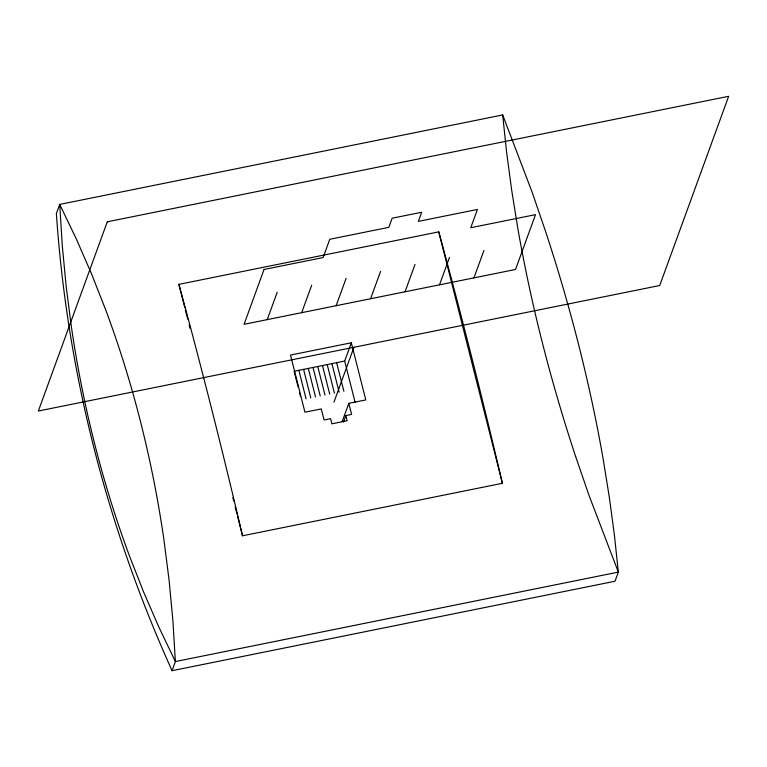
<?xml version="1.0" encoding="UTF-8"?>
<svg xmlns="http://www.w3.org/2000/svg" width="767" height="767" viewBox="0 0 767 767"><rect width="100%" height="100%" fill="white"/><g stroke="black" fill="none" stroke-linecap="round" stroke-linejoin="round"><path stroke-width="1.15" d="M267.232 319.628L277.223 292.217M301.69 312.668L311.67 285.257M172.057 670.703L175.384 661.566L172.882 620.532L169.066 579.929L163.927 539.767A995.23 790.518 -82.9 0 0 105.875 310.319L91.724 274.298L76.336 238.988L59.711 204.415L502.673 114.945L532.03 191.913L545.241 230.426A1002.67 553.026 65.2 0 1 603.303 459.874L609.362 497.543L614.386 534.954L618.346 572.096L615.019 581.233L172.057 670.703A1408.864 1335.75 20 0 1 56.374 213.552L59.711 204.415L62.261 245.43L66.125 286.024L71.283 326.157A1002.67 796.414 -82.9 0 0 129.345 555.605L143.458 591.645L158.807 626.975L175.384 661.566L618.346 572.096L588.912 495.118L575.672 456.605M336.138 305.707L346.128 278.296M355.083 402.196L344.671 361.056L351.324 342.782L290.492 355.073L304.95 412.215L321.277 408.916L324.086 419.98L330.587 418.667L331.89 423.825L347.163 420.738L345.859 415.58L351.622 414.42L348.812 403.356L365.782 399.923L351.324 342.782M370.595 298.747L380.585 271.336M333.981 402.1L353.961 347.269M342.159 421.629L348.812 403.356M343.511 422.032L345.859 415.58M405.043 291.786L415.033 264.375M439.501 284.835L449.491 257.415M473.948 277.875L483.939 250.464M184.761 307.529L178.893 284.356L438.762 231.864L441.677 242.497A1408.864 242.746 78.6 0 1 499.739 471.945L502.385 483.296L242.516 535.788L237.53 516.086M344.671 361.056L294.125 371.266L298.171 387.268M178.893 284.356L181.808 294.988A1408.864 242.746 78.6 0 1 239.87 524.436L242.516 535.788M438.762 231.864L502.385 483.296M336.646 362.676L343.875 391.247M331.919 363.635L339.148 392.205M327.202 364.584L334.431 393.155M322.476 365.543L329.705 394.113M317.749 366.492L324.978 395.063M313.022 367.451L320.251 396.021M308.296 368.4L315.525 396.97M303.569 369.358L310.798 397.929M298.852 370.308L306.081 398.888M299.619 392.982L300.482 396.405M185.346 309.839L187.694 319.11M189.161 324.901L190.034 328.381M232.842 497.543L233.724 501.024M235.191 506.814L236.945 513.765M502.673 114.945L506.594 152.077L511.579 189.487L517.61 227.157A995.23 548.923 65.2 0 0 575.672 456.605M107.284 221.807L38.35 411.026L659.716 285.506L728.65 96.297L107.284 221.807M264.049 269.476L244.079 324.307L515.539 269.466L535.51 214.645L470.765 227.722L477.419 209.449L418.36 221.375L421.687 212.238L392.158 218.212L388.831 227.348L329.772 239.275L323.108 257.549L264.049 269.476"/></g></svg>
